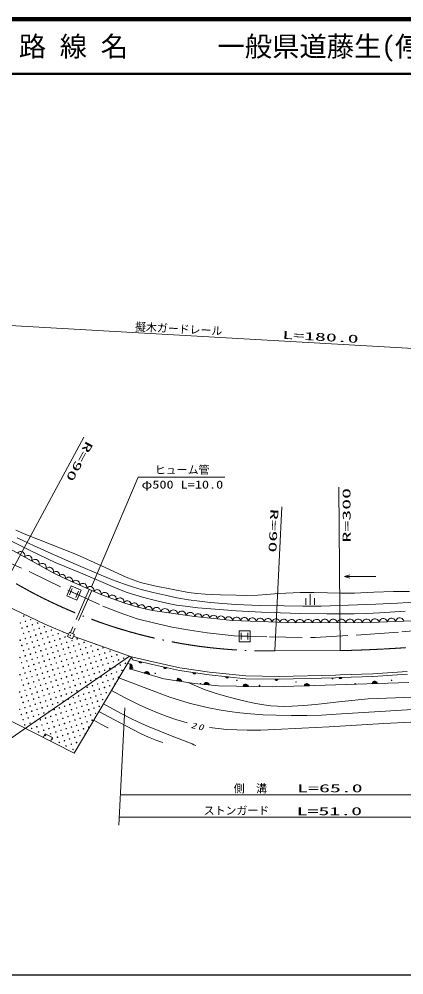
# Model space of a CAD drawing. Units: millimetres, scale not verified. Extents: x 65164 to 705164, y -267 to 359733.
# Drawn here: x 205610 to 276012, y 184733 to 359733 of the extents above; entities that cross this region are included whole.
import ezdxf
from ezdxf.enums import TextEntityAlignment as Align

# ---------------------------------------------------------------- set-up
doc = ezdxf.new("R2010")
doc.units = ezdxf.units.MM
doc.header["$LTSCALE"] = 1000
doc.linetypes.add('DASHED', pattern=[7.5, 6, -1.5])
doc.linetypes.add('LONG_DASHED_DOTTED', pattern=[15.25, 12, -1.5, 0.25, -1.5])
for name, color, linetype, lineweight in [('M-TTL', 2, 'Continuous', 140), ('M-TTL-BAND', 7, 'Continuous', 25), ('M-TTL-LINE', 7, 'Continuous', 50), ('S-BGD', 7, 'Continuous', 13), ('S-BGD-HTXT', 6, 'Continuous', 13), ('S-BMK', 2, 'LONG_DASHED_DOTTED', 13)]:
    doc.layers.add(name, color=color, linetype=linetype, lineweight=lineweight)
doc.layers.add('M-TTL-TXT', color=7, linetype='Continuous')
doc.styles.add('ＭＳ ゴシック', font='')
doc.styles.get('ＭＳ ゴシック').set_extended_font_data('MS Gothic')

# ---------------------------------------------------------------- blocks, each defined once
blk = doc.blocks.new('BUHIN12')
at = {"color": 7, "linetype": 'Continuous', "lineweight": 13}
blk.add_lwpolyline([(669, -340), (1009, 328), (-328, 1009), (-669, 340)], dxfattribs=at)
blk = doc.blocks.new('BUHIN13')
at = {"color": 7, "linetype": 'Continuous', "lineweight": 13}
for p, q in [((-477, 47), (473, 78)), ((446, 140), (-454, 110)), ((-418, 174), (404, 201)), ((356, 262), (-371, 238)), ((-313, 302), (292, 322)), ((172, 381), (-200, 369))]:
    blk.add_line(p, q, dxfattribs=at)
blk.add_lwpolyline([(-500, -17), (-464, 100), (-409, 199), (-316, 312), (-208, 376), (-91, 417), (64, 422), (182, 389), (294, 332), (395, 226), (458, 130), (500, 17)], close=True, dxfattribs=at)
blk = doc.blocks.new('BUHIN97')
at = {"color": 7, "linetype": 'Continuous', "lineweight": 13}
blk.add_lwpolyline([(653, -362), (687, -185), (680, -14), (632, 200), (532, 358), (406, 493), (203, 605), (22, 641), (-165, 642), (-372, 569), (-518, 483), (-653, 362)], dxfattribs=at)
blk = doc.blocks.new('BUHIN98')
at = {"color": 7, "linetype": 'Continuous', "lineweight": 13}
blk.add_lwpolyline([(556, -282), (579, -133), (568, 9), (521, 186), (433, 315), (323, 423), (151, 511), (-1, 536), (-157, 531), (-328, 464), (-447, 388), (-556, 282)], dxfattribs=at)
blk = doc.blocks.new('BUHIN99')
at = {"color": 7, "linetype": 'Continuous', "lineweight": 13}
blk.add_lwpolyline([(651, -284), (668, -113), (645, 48), (580, 247), (471, 387), (340, 503), (138, 591), (-37, 609), (-214, 593), (-403, 505), (-534, 411), (-651, 284)], dxfattribs=at)
blk = doc.blocks.new('BUHIN100')
at = {"color": 7, "linetype": 'Continuous', "lineweight": 13}
blk.add_lwpolyline([(702, -251), (707, -71), (672, 96), (590, 299), (466, 439), (320, 550), (102, 628), (-82, 635), (-266, 606), (-458, 500), (-588, 392), (-702, 251)], dxfattribs=at)
blk = doc.blocks.new('BUHIN101')
at = {"color": 7, "linetype": 'Continuous', "lineweight": 13}
blk.add_lwpolyline([(642, -197), (639, -34), (600, 114), (518, 294), (401, 414), (265, 509), (66, 570), (-100, 568), (-265, 534), (-433, 431), (-545, 329), (-642, 197)], dxfattribs=at)
blk = doc.blocks.new('BUHIN102')
at = {"color": 7, "linetype": 'Continuous', "lineweight": 13}
blk.add_lwpolyline([(659, -154), (645, 9), (596, 156), (501, 331), (375, 444), (232, 530), (27, 577), (-139, 564), (-303, 519), (-465, 404), (-571, 293), (-659, 154)], dxfattribs=at)
blk = doc.blocks.new('BUHIN103')
at = {"color": 7, "linetype": 'Continuous', "lineweight": 13}
blk.add_lwpolyline([(772, -114), (740, 72), (670, 236), (544, 428), (388, 546), (215, 631), (-24, 666), (-214, 635), (-397, 567), (-573, 420), (-684, 282), (-772, 114)], dxfattribs=at)
blk = doc.blocks.new('BUHIN104')
at = {"color": 7, "linetype": 'Continuous', "lineweight": 13}
blk.add_lwpolyline([(695, -68), (658, 96), (588, 240), (468, 406), (323, 505), (165, 573), (-50, 594), (-219, 558), (-380, 490), (-530, 350), (-623, 223), (-695, 68)], dxfattribs=at)
blk = doc.blocks.new('BUHIN105')
at = {"color": 7, "linetype": 'Continuous', "lineweight": 13}
blk.add_lwpolyline([(721, -30), (674, 138), (593, 283), (459, 447), (304, 540), (137, 601), (-87, 611), (-258, 564), (-421, 484), (-568, 331), (-657, 193), (-721, 30)], dxfattribs=at)
blk = doc.blocks.new('BUHIN106')
at = {"color": 7, "linetype": 'Continuous', "lineweight": 13}
blk.add_lwpolyline([(764, 4), (706, 179), (613, 328), (464, 495), (295, 586), (115, 642), (-122, 641), (-301, 583), (-469, 491), (-617, 322), (-704, 172), (-764, -4)], dxfattribs=at)
blk = doc.blocks.new('BUHIN107')
at = {"color": 7, "linetype": 'Continuous', "lineweight": 13}
blk.add_lwpolyline([(756, 34), (692, 206), (594, 349), (439, 509), (269, 592), (88, 641), (-146, 630), (-321, 565), (-483, 467), (-623, 294), (-704, 142), (-756, -34)], dxfattribs=at)
blk = doc.blocks.new('BUHIN11')
at = {"color": 7, "linetype": 'Continuous', "lineweight": 13}
for p, q in [((-800, 205), (-800, -995)), ((0, 1000), (0, -1000)), ((800, 205), (800, -995))]:
    blk.add_line(p, q, dxfattribs=at)

msp = doc.modelspace()

# ---------------------------------------------------------------- linework, layer by layer
at = {"layer": 'M-TTL'}
msp.add_line((705164, 359733), (65164, 359733), dxfattribs=at)
at = {"layer": 'M-TTL-BAND'}
msp.add_line((65164, 184733), (604164, 184733), dxfattribs=at)
at = {"layer": 'M-TTL-LINE'}
msp.add_line((65164, 349733), (705164, 349733), dxfattribs=at)
at = {"layer": 'S-BGD'}
for p, q in [((204008, 262700), (211846, 258353)), ((211846, 258353), (214071, 257223)), ((270876, 257684), (265127, 257684)), ((195590, 255995), (210286, 248934)), ((214071, 257223), (220582, 254382)), ((214819, 254329), (215329, 255471)), ((216215, 254390), (215074, 254900)), ((215960, 253819), (216470, 254961)), ((220582, 254382), (224792, 252876)), ((224792, 252876), (227359, 252089)), ((227359, 252089), (229995, 251473)), ((229995, 251473), (237715, 250333)), ((237715, 250333), (244663, 249649)), ((210286, 248934), (214647, 247125)), ((244663, 249649), (256206, 249170)), ((256206, 249170), (269960, 249238)), ((269960, 249238), (277524, 249580)), ((214819, 247483), (214433, 246681)), ((215724, 247049), (214819, 247483)), ((215338, 246246), (215724, 247049)), ((246239, 246112), (246239, 247362)), ((247489, 246112), (247489, 247362)), ((214433, 246681), (215338, 246246)), ((215575, 246740), (215682, 246695)), ((215682, 246695), (226197, 242985)), ((247489, 246737), (246239, 246737)), ((225816, 243071), (193161, 220500)), ((226148, 242995), (215682, 225341)), ((225918, 241644), (225436, 241793)), ((225471, 241747), (225488, 241777)), ((225883, 240750), (225918, 241644)), ((225981, 241669), (225945, 240720)), ((226008, 240743), (226043, 241642)), ((226104, 241602), (226072, 240780)), ((226136, 240823), (226164, 241550)), ((226148, 242995), (230126, 242028)), ((226148, 242995), (226335, 242435)), ((230014, 241541), (226335, 242435)), ((228039, 241989), (227578, 242101)), ((227582, 242068), (228020, 241962)), ((227994, 241936), (227594, 242033)), ((227609, 241997), (227962, 241911)), ((227926, 241888), (227632, 241959)), ((227682, 241915), (227862, 241871)), ((234932, 240475), (230014, 241541)), ((230126, 242028), (235022, 240967)), ((215682, 225341), (185659, 240610)), ((232073, 238962), (225883, 240750)), ((226224, 241487), (226201, 240883)), ((226268, 240998), (226282, 241370)), ((228539, 240048), (229452, 239784)), ((229445, 239851), (228581, 240101)), ((228634, 240151), (229424, 239922)), ((229398, 239995), (228699, 240197)), ((228774, 240240), (229356, 240072)), ((229260, 240165), (228902, 240268)), ((232554, 240958), (232090, 241059)), ((232096, 241026), (232536, 240931)), ((232511, 240904), (232109, 240991)), ((232124, 240956), (232480, 240879)), ((232444, 240855), (232148, 240919)), ((232199, 240876), (232381, 240836)), ((240394, 239650), (234932, 240475)), ((235022, 240967), (240457, 240146)), ((237900, 239995), (237430, 240066)), ((237438, 240033), (237883, 239966)), ((237859, 239938), (237453, 239999)), ((237470, 239965), (237830, 239911)), ((237796, 239884), (237497, 239929)), ((237550, 239890), (237734, 239862)), ((240457, 240146), (247095, 239462)), ((264373, 239684), (270302, 239885)), ((270302, 239885), (276640, 240308)), ((276684, 239810), (270328, 239386)), ((237679, 238068), (232073, 238962)), ((234417, 238651), (235355, 238502)), ((235340, 238567), (234451, 238709)), ((234498, 238765), (235310, 238635)), ((235276, 238704), (234557, 238819)), ((234626, 238871), (235224, 238776)), ((235118, 238856), (234750, 238915)), ((242115, 237655), (237679, 238068)), ((240356, 237944), (239460, 238028)), ((239503, 238086), (240322, 238010)), ((240283, 238077), (239559, 238144)), ((239624, 238201), (240227, 238145)), ((240116, 238218), (239745, 238252)), ((247065, 238962), (240394, 239650)), ((243889, 239258), (243417, 239307)), ((243426, 239274), (243873, 239228)), ((243852, 239199), (243443, 239241)), ((243462, 239208), (243824, 239170)), ((243790, 239142), (243490, 239173)), ((243545, 239136), (243730, 239117)), ((253186, 238859), (247065, 238962)), ((247095, 239462), (253184, 239359)), ((276889, 238274), (252053, 237449)), ((252931, 238832), (252456, 238840)), ((252468, 238808), (252918, 238801)), ((252899, 238770), (252488, 238777)), ((252510, 238745), (252874, 238739)), ((252843, 238708), (252541, 238713)), ((252599, 238681), (252785, 238678)), ((253184, 239359), (263491, 239633)), ((263512, 239134), (253186, 238859)), ((263491, 239633), (264373, 239684)), ((264396, 239184), (263512, 239134)), ((264635, 239167), (264160, 239140)), ((264175, 239109), (264624, 239135)), ((264607, 239103), (264196, 239079)), ((264221, 239049), (264584, 239070)), ((264556, 239037), (264254, 239020)), ((264314, 238992), (264500, 239003)), ((270328, 239386), (264396, 239184)), ((239430, 237968), (240376, 237880)), ((252053, 237449), (242115, 237655)), ((246610, 237624), (247560, 237605)), ((247537, 237668), (246637, 237686)), ((246676, 237748), (247498, 237731)), ((247454, 237794), (246727, 237809)), ((246788, 237871), (247393, 237858)), ((247277, 237923), (246904, 237931))]:
    msp.add_line(p, q, dxfattribs=at)
at = {"layer": 'S-BGD', "linetype": 'DASHED'}
for p, q in [((200556, 261610), (207801, 258426)), ((207801, 258426), (214822, 255025)), ((214822, 255025), (220925, 252265)), ((218431, 255321), (215000, 247447)), ((218889, 255121), (215458, 247247)), ((220925, 252265), (224089, 251044)), ((224089, 251044), (227220, 249930)), ((227220, 249930), (230431, 249107)), ((230431, 249107), (233638, 248391)), ((233638, 248391), (236822, 247834)), ((236822, 247834), (240033, 247356)), ((240033, 247356), (244934, 246825)), ((244934, 246825), (251409, 246613)), ((259794, 246507), (269020, 247038)), ((269020, 247038), (275654, 247542)), ((275654, 247542), (282129, 248152)), ((251409, 246613), (259794, 246507))]:
    msp.add_line(p, q, dxfattribs=at)
at = {"layer": 'S-BGD'}
for points in [[(205030, 266153), (206850, 265354), (211495, 263543), (216134, 261692), (220666, 259610), (225214, 257544), (226501, 257046), (227806, 256604), (229084, 256247), (230388, 255945), (233500, 255327), (236619, 254768), (238114, 254582), (239626, 254455), (242471, 254316), (245332, 254236), (247301, 254227), (249269, 254278), (253146, 254547), (257024, 254756), (259532, 254755), (262042, 254694), (264502, 254635), (266961, 254637), (270535, 254814), (274110, 254932), (277018, 254909)], [(203264, 264604), (207724, 262400), (212209, 260251), (216818, 258339), (221409, 256378), (223390, 255548), (225404, 254771), (226791, 254294), (228197, 253874), (230540, 253273), (232903, 252728), (234434, 252443), (235987, 252215), (238331, 251954), (240691, 251752), (245307, 251419), (249935, 251146), (253439, 250997), (256952, 250908), (261937, 250842), (266937, 250833), (269255, 250891), (271569, 251009), (276231, 251346)], [(205270, 264730), (208360, 263289), (211483, 261899), (216051, 259897), (220641, 257914), (222674, 257095), (224737, 256329), (226339, 255792), (227959, 255312), (230147, 254745), (232360, 254234), (234486, 253797), (236622, 253418), (238600, 253132), (240585, 252907), (242913, 252704), (245247, 252561), (249671, 252389), (254109, 252276), (257497, 252229), (260885, 252242), (265868, 252408), (270862, 252626), (274857, 252802), (278858, 253038)], [(266127, 257396), (265127, 257684), (266127, 257969)], [(223853, 239123), (228508, 237337), (233195, 235600), (234941, 235023), (236713, 234501), (238522, 234033), (240346, 233624), (242211, 233267), (244096, 232968), (246018, 232722), (247958, 232535), (250291, 232378), (252626, 232281), (255435, 232234), (258253, 232246), (260950, 232315), (263646, 232444), (268625, 232762), (273611, 233078), (278589, 233356)], [(236539, 238250), (238085, 237575), (239663, 236954), (241279, 236401), (242915, 235904), (245189, 235277), (247485, 234706), (248932, 234403), (250392, 234159), (251651, 234003), (252915, 233908), (254223, 233880), (255542, 233912), (257700, 234058), (259853, 234263), (264657, 234794), (269466, 235263), (274450, 235469), (279444, 235642)], [(222489, 236822), (225027, 235486), (227602, 234199), (229337, 233398), (231105, 232647), (232673, 232044), (234261, 231497), (235293, 231178), (236344, 230884)], [(220210, 232978), (224006, 230919), (227831, 228914), (229312, 228263), (230818, 227668), (231361, 227462), (231904, 227257)], [(221027, 234356), (223393, 233053), (225794, 231800), (227569, 230949), (229379, 230148), (233299, 228554), (237249, 227012), (237603, 226875), (237966, 226734)], [(219267, 231388), (220531, 230657), (221830, 229975), (221847, 229966), (221874, 229952)], [(240452, 230030), (242025, 229829), (243607, 229687), (245463, 229586), (247324, 229546), (249849, 229567), (252375, 229647), (257367, 229893), (262352, 230171), (267328, 230473), (272316, 230758), (277296, 231014)]]:
    msp.add_lwpolyline(points, dxfattribs=at)
for points in [[(216965, 255150), (216149, 253324), (214323, 254140), (215139, 255966)], [(247864, 247737), (247864, 245737), (245864, 245737), (245864, 247737)], [(225920, 241697), (226033, 241652), (226128, 241591), (226234, 241490), (226290, 241377), (226323, 241259), (226317, 241104), (226275, 240988), (226211, 240880), (226097, 240787), (225998, 240731), (225881, 240698)], [(228059, 242016), (228026, 241965), (227986, 241925), (227926, 241883), (227865, 241867), (227804, 241862), (227728, 241880), (227676, 241913), (227629, 241955), (227595, 242020), (227577, 242074), (227573, 242134)], [(228498, 239995), (228568, 240094), (228651, 240172), (228775, 240251), (228897, 240278), (229020, 240281), (229169, 240238), (229272, 240169), (229361, 240081), (229424, 239948), (229454, 239838), (229459, 239717)], [(232573, 240986), (232542, 240934), (232503, 240893), (232444, 240849), (232384, 240832), (232322, 240826), (232247, 240842), (232193, 240873), (232146, 240914), (232110, 240978), (232091, 241032), (232085, 241092)], [(237917, 240024), (237888, 239970), (237853, 239926), (237796, 239879), (237737, 239858), (237676, 239848), (237600, 239860), (237544, 239887), (237495, 239925), (237455, 239986), (237432, 240039), (237422, 240099)], [(234382, 238594), (234440, 238701), (234512, 238788), (234626, 238881), (234744, 238923), (234866, 238942), (235019, 238917), (235129, 238862), (235228, 238785), (235307, 238661), (235351, 238556), (235370, 238436)], [(239399, 237908), (239449, 238019), (239516, 238110), (239623, 238211), (239738, 238260), (239858, 238287), (240013, 238273), (240126, 238224), (240230, 238154), (240317, 238036), (240368, 237933), (240395, 237815)], [(243905, 239288), (243879, 239233), (243845, 239187), (243791, 239137), (243733, 239113), (243673, 239101), (243596, 239108), (243539, 239133), (243488, 239169), (243445, 239228), (243420, 239280), (243407, 239339)], [(252944, 238863), (252923, 238806), (252894, 238757), (252844, 238703), (252789, 238674), (252730, 238656), (252652, 238658), (252594, 238677), (252539, 238708), (252491, 238764), (252462, 238813), (252445, 238871)], [(264645, 239199), (264629, 239140), (264603, 239090), (264557, 239032), (264504, 238999), (264446, 238977), (264369, 238973), (264309, 238988), (264253, 239015), (264201, 239067), (264168, 239114), (264146, 239170)], [(246584, 237562), (246627, 237677), (246686, 237773), (246786, 237881), (246897, 237938), (247015, 237974), (247170, 237970), (247287, 237930), (247396, 237868), (247491, 237756), (247549, 237657), (247584, 237542)]]:
    msp.add_lwpolyline(points, close=True, dxfattribs=at)
for centre in [(206460, 250425), (205819, 249164), (206770, 249474), (207079, 248523), (207720, 249784), (208030, 248833), (208981, 249143), (210241, 248501), (206128, 248213), (206438, 247263), (207389, 247572), (208340, 247882), (208650, 246931), (209291, 248192), (209600, 247241), (210551, 247551), (211502, 247860), (211812, 246909), (212763, 247219), (214974, 246888), (205797, 246002), (206107, 245051), (206748, 246312), (207058, 245361), (207699, 246621), (208008, 245671), (208959, 245980), (209269, 245029), (209910, 246290), (210220, 245339), (210861, 246600), (211171, 245649), (212121, 245959), (212431, 245008), (213072, 246268), (213382, 245318), (214023, 246578), (214333, 245627), (215284, 245937), (215593, 244986), (216234, 246247), (216544, 245296), (217495, 245606), (218756, 244964), (206416, 244100), (207367, 244410), (207677, 243459), (208318, 244720), (208628, 243769), (209579, 244079), (210529, 244388), (210839, 243438), (211480, 244698), (211790, 243747), (212741, 244057), (213692, 244367), (214001, 243416), (214643, 244676), (214952, 243726), (215903, 244035), (216854, 244345), (217164, 243394), (217805, 244655), (218114, 243704), (219065, 244014), (220016, 244323), (220326, 243372), (220967, 244633), (221277, 243682), (222227, 243992), (223488, 243351), (205775, 242840), (206085, 241889), (206726, 243150), (207036, 242199), (207987, 242508), (208296, 241558), (208938, 242818), (209247, 241867), (209888, 243128), (210198, 242177), (211149, 242487), (211459, 241536), (212100, 242796), (212409, 241846), (213051, 243106), (213360, 242155), (214311, 242465), (214621, 241514), (215262, 242775), (215572, 241824), (216213, 243084), (216522, 242134), (217473, 242443), (217783, 241493), (218424, 242753), (218734, 241802), (219375, 243063), (219685, 242112), (220636, 242422), (220945, 241471), (221586, 242731), (221896, 241781), (222537, 243041), (222847, 242090), (223798, 242400), (224749, 242710), (225058, 241759), (225699, 243019), (206395, 240938), (206704, 239987), (207346, 241248), (207655, 240297), (208606, 240607), (209557, 240916), (209867, 239966), (210508, 241226), (210818, 240275), (211768, 240585), (212719, 240895), (213029, 239944), (213670, 241204), (213980, 240254), (214931, 240563), (215881, 240873), (216191, 239922), (216832, 241183), (217142, 240232), (218093, 240542), (219044, 240851), (219353, 239901), (219994, 241161), (220304, 240210), (221255, 240520), (222206, 240830), (222515, 239879), (223157, 241139), (223466, 240189), (224107, 241449), (224417, 240498), (226383, 240899), (230517, 239945), (205754, 239678), (206063, 238727), (207014, 239036), (207324, 238086), (207965, 239346), (208275, 238395), (208916, 239656), (209226, 238705), (210176, 239015), (210486, 238064), (211127, 239325), (211437, 238374), (212078, 239634), (212388, 238683), (213339, 238993), (213648, 238042), (214289, 239303), (214599, 238352), (215240, 239613), (215550, 238662), (216501, 238971), (216811, 238021), (217452, 239281), (217761, 238330), (218402, 239591), (218712, 238640), (219663, 238950), (219973, 237999), (220614, 239259), (220924, 238309), (221565, 239569), (221874, 238618), (222825, 238928), (223776, 239238), (234651, 238991), (238785, 238037), (245463, 238673), (256275, 238355), (262953, 238991), (267087, 238037), (273765, 238673), (205732, 236515), (206373, 237776), (206683, 236825), (207634, 237135), (208584, 237445), (208894, 236494), (209535, 237754), (209845, 236803), (210796, 237113), (211747, 237423), (212056, 236472), (212697, 237733), (213007, 236782), (213958, 237091), (214909, 237401), (215219, 236450), (215860, 237711), (216169, 236760), (217120, 237070), (218071, 237379), (218381, 236429), (219022, 237689), (219332, 236738), (220282, 237048), (221233, 237358), (221543, 236407), (222184, 237667), (249597, 237719), (206042, 235565), (206351, 234614), (206992, 235874), (207302, 234923), (207943, 236184), (208253, 235233), (209204, 235543), (209514, 234592), (210155, 235853), (210464, 234902), (211106, 236162), (211415, 235211), (212366, 235521), (212676, 234570), (213317, 235831), (213627, 234880), (214268, 236141), (214577, 235190), (215528, 235500), (215838, 234549), (216479, 235809), (216789, 234858), (217430, 236119), (217740, 235168), (218690, 235478), (219000, 234527), (219641, 235788), (219951, 234837), (220592, 236097), (220902, 235146), (205710, 233353), (206661, 233663), (206971, 232712), (207612, 233973), (207922, 233022), (208563, 234282), (208872, 233332), (209823, 233641), (210774, 233951), (211084, 233000), (211725, 234261), (212035, 233310), (212986, 233620), (213936, 233929), (214246, 232978), (214887, 234239), (215197, 233288), (216148, 233598), (217099, 233908), (217408, 232957), (218049, 234217), (218359, 233266), (219310, 233576), (220261, 233886), (206020, 232402), (206330, 231452), (207281, 231761), (208231, 232071), (208541, 231120), (209182, 232381), (209492, 231430), (210133, 232690), (210443, 231740), (211394, 232049), (211703, 231098), (212344, 232359), (212654, 231408), (213295, 232669), (213605, 231718), (214556, 232028), (214865, 231077), (215507, 232337), (215816, 231386), (216457, 232647), (216767, 231696), (217718, 232006), (218028, 231055), (218669, 232316), (218979, 231365), (219620, 232625), (206639, 230501), (207590, 230810), (207900, 229860), (208851, 230169), (209160, 229218), (209802, 230479), (210111, 229528), (210752, 230789), (211062, 229838), (212013, 230148), (212964, 230457), (213274, 229506), (213915, 230767), (214224, 229816), (215175, 230126), (216126, 230436), (216436, 229485), (217077, 230745), (217387, 229795), (218337, 230104), (210421, 228577), (211372, 228887), (211682, 227936), (212323, 229197), (212632, 228246), (213583, 228556), (213893, 227605), (214534, 228865), (214844, 227915), (215485, 229175), (215795, 228224), (216745, 228534), (217696, 228844), (212942, 227295), (214203, 226654), (215153, 226964), (215463, 226013), (216104, 227273)]:
    msp.add_circle(centre, 49.8, dxfattribs=at)
for centre, start, end in [((213713, 247529), 175.39668, 319.53694), ((219706, 245274), 177.84274, 322.84956), ((223135, 237977), 17.31697, 281.36124), ((217055, 227583), 108.05775, 190.62046)]:
    msp.add_arc(centre, 49.8, start, end, dxfattribs=at)
at = {"layer": 'S-BGD-HTXT'}
for p, q in [((151666, 306640), (330985, 296347)), ((217444, 283214), (203462, 257265)), ((218836, 255767), (227408, 275850)), ((227408, 275850), (243264, 275850)), ((264093, 274010), (264346, 244103)), ((253660, 270406), (252383, 244072)), ((224982, 233659), (223856, 212173)), ((224146, 217711), (285228, 217711)), ((223930, 213596), (277856, 213596))]:
    msp.add_line(p, q, dxfattribs=at)
at = {"layer": 'S-BMK'}
msp.add_line((252383, 244072), (264346, 244103), dxfattribs=at)
for centre, radius, start, end in [((250928, 335722), 91662, 239.99864, 270.90936), ((258898, 496613), 252569, 271.23586, 279.64336)]:
    msp.add_arc(centre, radius, start, end, dxfattribs=at)

# ---------------------------------------------------------------- block references
at = {"layer": 'S-BGD'}
for name, p in [('BUHIN97', (205968, 261613)), ('BUHIN97', (207274, 260888)), ('BUHIN97', (208580, 260164)), ('BUHIN97', (209887, 259439)), ('BUHIN97', (211193, 258715)), ('BUHIN98', (212402, 258070)), ('BUHIN98', (213515, 257506)), ('BUHIN99', (214722, 256939)), ('BUHIN99', (216024, 256371)), ('BUHIN99', (217327, 255803)), ('BUHIN99', (218629, 255235)), ('BUHIN99', (219931, 254666)), ('BUHIN100', (221284, 254131)), ('BUHIN100', (222687, 253629)), ('BUHIN100', (224091, 253127)), ('BUHIN11', (258856, 253490)), ('BUHIN101', (225434, 252680)), ('BUHIN101', (226718, 252286)), ('BUHIN102', (228018, 251935)), ('BUHIN102', (229336, 251627)), ('BUHIN103', (230767, 251359)), ('BUHIN103', (232311, 251131)), ('BUHIN103', (233855, 250903)), ('BUHIN103', (235399, 250675)), ('BUHIN103', (236943, 250447)), ('BUHIN104', (238410, 250265)), ('BUHIN104', (239799, 250128)), ('BUHIN104', (241189, 249991)), ('BUHIN104', (242578, 249854)), ('BUHIN104', (243968, 249717)), ('BUHIN105', (245384, 249619)), ('BUHIN105', (246827, 249559)), ('BUHIN105', (248270, 249499)), ('BUHIN105', (249713, 249439)), ('BUHIN105', (251156, 249379)), ('BUHIN105', (252599, 249319)), ('BUHIN105', (254042, 249259)), ('BUHIN105', (255485, 249199)), ('BUHIN106', (256970, 249173)), ('BUHIN106', (258498, 249181)), ('BUHIN106', (260027, 249189)), ('BUHIN106', (261555, 249196)), ('BUHIN106', (263083, 249204)), ('BUHIN106', (264611, 249211)), ('BUHIN106', (266139, 249219)), ('BUHIN106', (267668, 249227)), ('BUHIN106', (269196, 249234)), ('BUHIN107', (270717, 249272)), ('BUHIN107', (272229, 249341)), ('BUHIN107', (273742, 249409)), ('BUHIN107', (275255, 249478)), ('BUHIN13', (258262, 237655)), ('BUHIN13', (270680, 238068)), ('BUHIN12', (210678, 227886))]:
    msp.add_blockref(name, p, dxfattribs=at)

# ---------------------------------------------------------------- texts
at = {"layer": 'M-TTL-TXT', "style": 'ＭＳ ゴシック'}
for s, p in [('路 線 名', (205544, 354733)), ('一般県道藤生(停)錦帯橋線', (241898, 354733))]:
    msp.add_text(s, height=3666, dxfattribs=at).set_placement(p, align=Align.MIDDLE_LEFT)
at = {"layer": 'S-BGD', "insert": (236932, 229938), "char_height": 1100, "attachment_point": 7, "rotation": 348.2, "style": 'ＭＳ ゴシック'}
msp.add_mtext('\\T1.33;\\W1.35;\\Q15;20', dxfattribs=at)
at = {"layer": 'S-BGD-HTXT', "style": 'ＭＳ ゴシック'}
msp.add_text('擬木ガードレール', height=1466, rotation=357.1, dxfattribs=at).set_placement((226761, 302246), align=Align.BOTTOM_LEFT)
at = {"layer": 'S-BGD-HTXT', "style": 'ＭＳ ゴシック', "width": 2}
for s, rotation, p in [('L=180.0', 356.8, (253717, 300779)), ('R=90', 241.4, (217547, 282809)), ('R=300', 90.2, (266713, 263910)), ('R=90', 267.4, (251169, 270088))]:
    msp.add_text(s, height=1466, rotation=rotation, dxfattribs=at).set_placement(p, align=Align.BOTTOM_LEFT)
at = {"layer": 'S-BGD-HTXT', "style": 'ＭＳ ゴシック'}
for s, p in [('ヒューム管', (230441, 276023)), ('ストンガード', (239375, 213640))]:
    msp.add_text(s, height=1466, dxfattribs=at).set_placement(p, align=Align.BOTTOM_LEFT)
for s, width, p in [('φ500 L=10.0', 1.3, (228015, 273337)), ('L=65.0', 2, (256501, 217733)), ('L=51.0', 2, (256393, 213532))]:
    msp.add_text(s, height=1466, dxfattribs=dict(at, width=width)).set_placement(p, align=Align.BOTTOM_LEFT)
at = {"layer": 'S-BGD-HTXT', "insert": (244868, 217948), "char_height": 1466, "attachment_point": 7, "style": 'ＭＳ ゴシック'}
msp.add_mtext('\\T2.05;側溝', dxfattribs=at)

doc.saveas('drawing.dxf')
